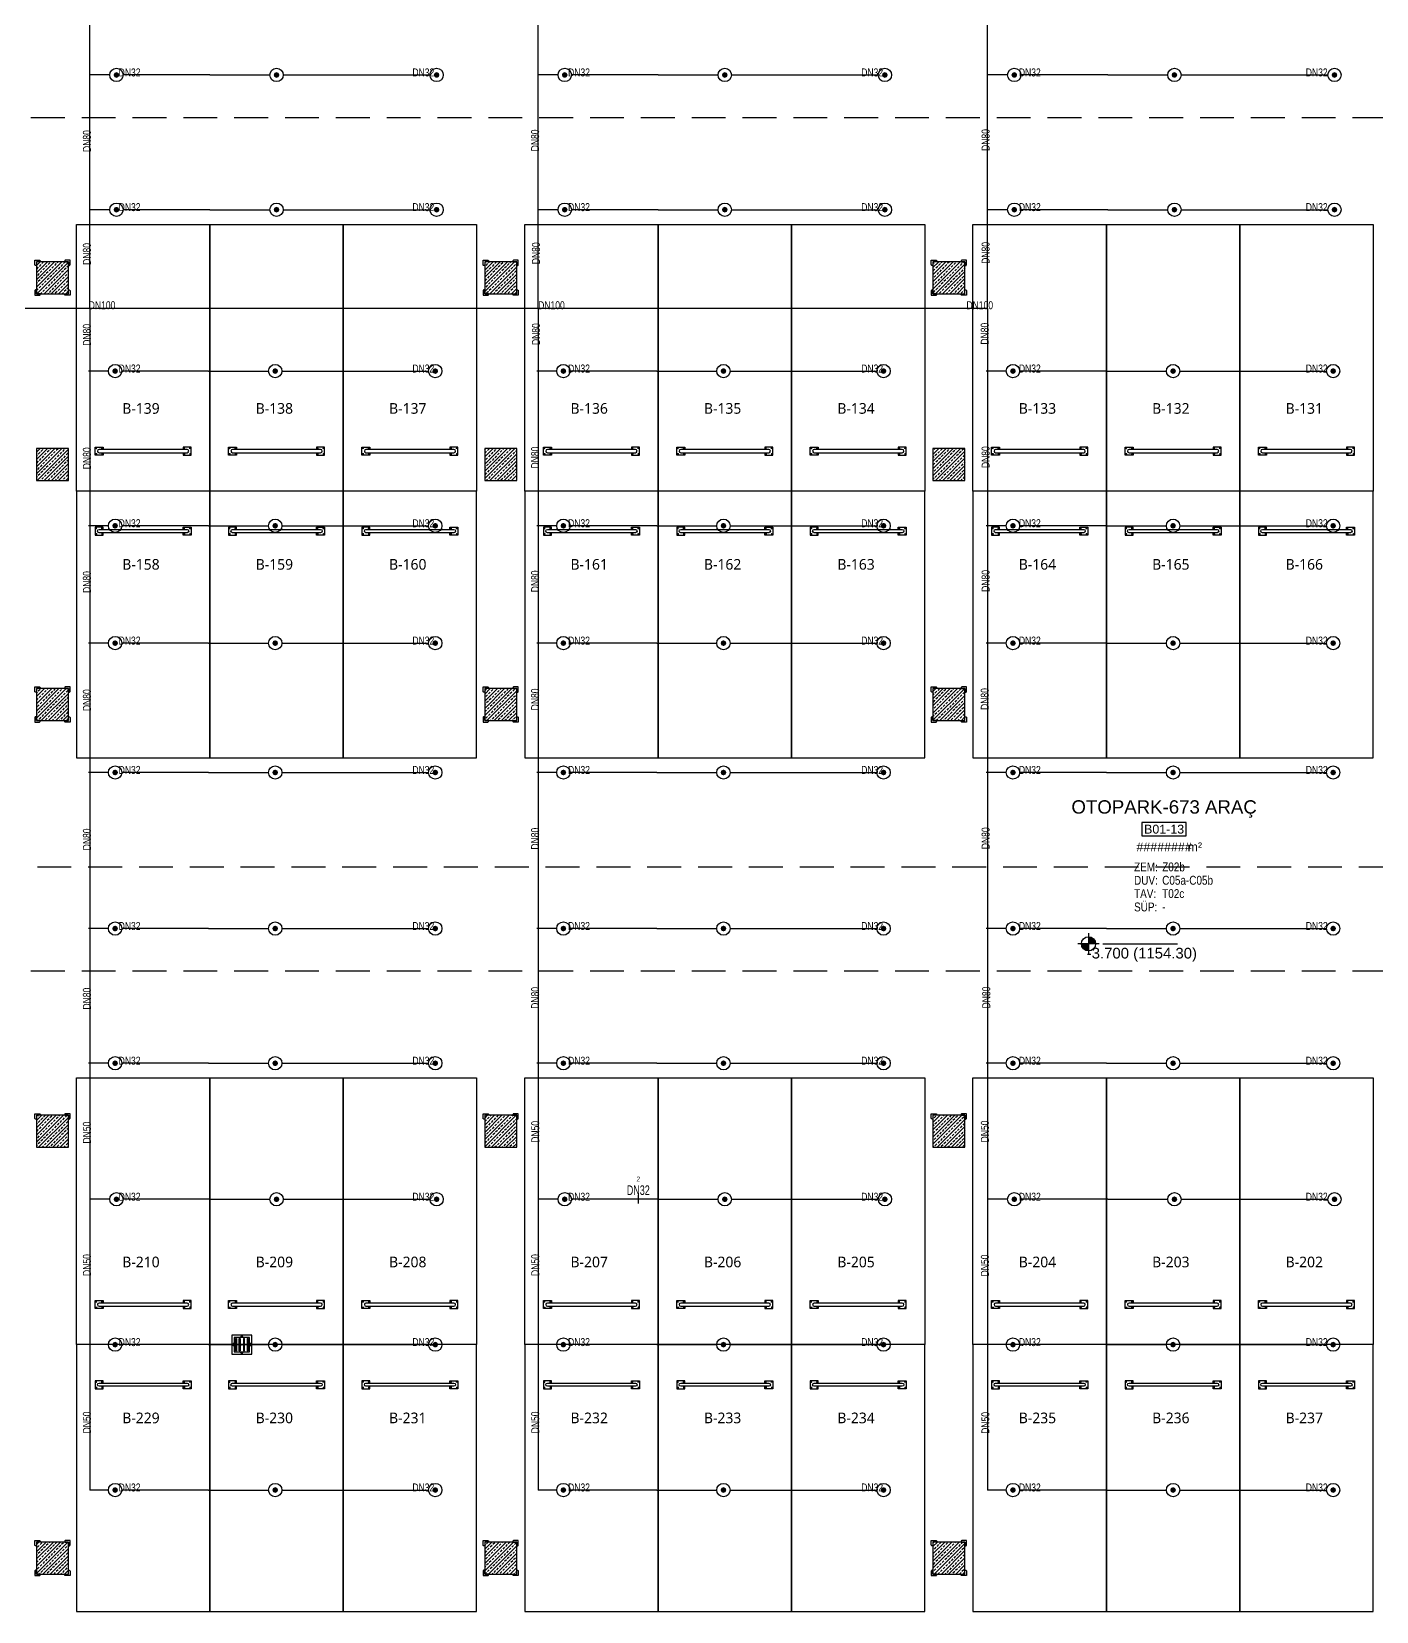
# Model space of a CAD drawing. Header units: millimetres. Extents: x -379292 to 1221486, y 92049 to 447512.
# Drawn here: x 326138 to 351338, y 223619 to 253232 of the extents above; entities that cross this region are included whole.
import ezdxf
from ezdxf.enums import TextEntityAlignment as Align

# ---------------------------------------------------------------- set-up
doc = ezdxf.new("R2010")
doc.units = ezdxf.units.MM
doc.linetypes.add('HIDDEN', pattern=[9.525, 6.35, -3.175])
for name, color, linetype in [('-M-YNGN-BORUID', 7, 'Continuous'), ('-M-YNGN-BORUUZUN', 7, 'Continuous'), ('-M-YNGN-BORUYUK', 7, 'Continuous'), ('-M-YNGN-SPR-YUK', 7, 'Continuous'), ('-M-YNGN-ZON1-CAP-', 7, 'Continuous'), ('-M-YNGN-ZON1-SPR-', 7, 'Continuous'), ('04_RAIN INLET', 51, 'Continuous'), ('05_HATCH CONCRETE', 141, 'Continuous'), ('05_HATCH SOLID-1', 252, 'Continuous'), ('05_MATERIAL TEXT', 112, 'Continuous'), ('05_PLAN LEVEL', 2, 'Continuous'), ('05_ROOM M2', 161, 'Continuous'), ('05_ROOM NAME', 153, 'Continuous'), ('05_ROOM NUMBER', 152, 'Continuous'), ('05_SYMBOL', 2, 'Continuous'), ('202-A-Y-MahalAd', 141, 'Continuous')]:
    doc.layers.add(name, color=color, linetype=linetype)
doc.layers.add('-M-YNGN-SPR-CAPCIZGI', color=188, linetype='Continuous', plot=False)
doc.layers.add('-M-YNGN-ZON1', color=5, linetype='SP', lineweight=30)
doc.styles.add('CIZGI', font='tahoma.ttf', dxfattribs={"width": 0.8, "oblique": 20})
doc.styles.add('DIM', font='arial.ttf')
doc.styles.add('HCAD', font='HCAD.SHX', dxfattribs={"width": 0.8, "height": 0.2})
doc.styles.add('PIPESIZE', font='hcad.shx', dxfattribs={"width": 0.8})
doc.styles.add('SPR-NOT', font='romans.shx')
doc.styles.get("Standard").update_dxf_attribs({"font": 'segoeuil.ttf'})
doc.styles.add('YAZI-2', font='arial.ttf', dxfattribs={"height": 2})
doc.styles.add('YAZI-3', font='arial.ttf', dxfattribs={"height": 3})
doc.linetypes.add('SP', pattern='A,2,-0.1,["SP",CIZGI,S=0.14,R=0.2,X=0,Y=-0.07],-0.255', length=2.355)
pattern_1 = [(225, (905000, -3e-07), (67.351921, -67.351921), []), (225, (904932.65, -3e-07), (67.351921, -67.351921), [47.625, -23.8125])]

# ---------------------------------------------------------------- blocks, each defined once
blk = doc.blocks.new('başlık')
at = {"layer": '05_MATERIAL TEXT', "style": 'DIM', "width": 0.8}
for s, p in [('ZEM:', (0, 50)), ('DUV:', (0, -100)), ('TAV:', (0, -250)), ('SÜP:', (0, -400))]:
    blk.add_text(s, height=100, dxfattribs=at).set_placement(p, align=Align.MIDDLE_LEFT)
blk = doc.blocks.new('MAHAL')
at = {"layer": '05_ROOM NUMBER'}
blk.add_lwpolyline([(-5.46, -10.75), (4.54, -10.75), (4.54, -7.75), (-5.46, -7.75)], close=True, dxfattribs=at)
at = {"layer": '05_HATCH SOLID-1', "xscale": 0.02, "yscale": 0.02, "zscale": 0.02}
blk.add_blockref('başlık', (-7.21, -18.75), dxfattribs=at)
at = {"layer": '05_MATERIAL TEXT', "style": 'DIM', "width": 0.8}
for tag, p in [('ZEMİN', (-0.89, -17.75)), ('DUVAR', (-0.89, -20.75)), ('TAVAN', (-0.89, -23.75)), ('SÜPÜRGELİK', (-0.89, -26.75))]:
    blk.add_attdef(tag, text='', height=2, dxfattribs=at).set_placement(p, align=Align.MIDDLE_LEFT)
at = {"layer": '05_ROOM M2', "insert": (6.45, -13.24), "char_height": 2, "attachment_point": 5, "style": 'YAZI-2'}
blk.add_mtext_dynamic_manual_height_columns('m²', width=6.9387, gutter_width=625, heights=[0], dxfattribs=at)
at = {"layer": '05_ROOM M2', "style": 'YAZI-2'}
blk.add_attdef('MAHALM2', text='', height=2, dxfattribs=at).set_placement((-0.46, -13.25), align=Align.MIDDLE_CENTER)
at = {"layer": '05_ROOM NAME', "style": 'YAZI-3'}
for tag, p in [('INGMAHALADI', (-0.46, 0.75)), ('TURMAHALADI', (-0.46, -4.25))]:
    blk.add_attdef(tag, text='', height=3, dxfattribs=at).set_placement(p, align=Align.MIDDLE_CENTER)
at = {"layer": '05_ROOM NUMBER', "style": 'YAZI-2'}
blk.add_attdef('MAHALNO', text='', height=2, dxfattribs=at).set_placement((-0.46, -9.25), align=Align.MIDDLE_CENTER)
blk = doc.blocks.new('202_Vida')
at = {"color": 0, "linetype": 'ByBlock', "ltscale": 0.2}
for points in [[(1, 0), (-1, 0)], [(0, 1), (0, -1)]]:
    blk.add_lwpolyline(points, dxfattribs=at)
at = {"color": 0, "linetype": 'ByBlock'}
for radius in [0.42, 0.23, 0.155]:
    blk.add_circle((0, 0), radius, dxfattribs=at)
blk = doc.blocks.new('202_Stoper')
at = {"color": 0, "linetype": 'ByBlock'}
for points in [[(-750, -30), (-750, -75), (-900, -75), (-900, 75), (-750, 75), (-750, 30)], [(750, -30), (750, -75), (900, -75), (900, 75), (750, 75), (750, 30)]]:
    blk.add_lwpolyline(points, dxfattribs=at)
blk.add_lwpolyline([(825, -30, 1), (825, 30), (-825, 30, 1), (-825, -30)], format="xyb", close=True, dxfattribs=at)
at = {"color": 0, "linetype": 'ByBlock', "yscale": 10, "zscale": 10, "rotation": 180}
for p, xscale in [((-877, 53), -10), ((-772, 53), 10), ((772, 53), -10), ((877, 53), 10)]:
    blk.add_blockref('202_Vida', p, dxfattribs=dict(at, xscale=xscale))
at = {"color": 0, "linetype": 'ByBlock', "yscale": 10, "zscale": 10}
for p, xscale in [((-877, -52), 10), ((-772, -52), -10), ((772, -52), 10), ((877, -52), -10)]:
    blk.add_blockref('202_Vida', p, dxfattribs=dict(at, xscale=xscale))
blk = doc.blocks.new('202_Mahalblok')
at = {"color": 0, "linetype": 'ByBlock', "flags": 128}
blk.add_lwpolyline([(0, 0), (0, 5000), (2500, 5000), (2500, 0)], close=True, dxfattribs=at)
at = {"color": 252}
blk.add_blockref('202_Stoper', (1250, 750), dxfattribs=at)
at = {"color": 0, "linetype": 'ByBlock', "ltscale": 25}
blk.add_attdef('MAHALNO', text='', height=200, dxfattribs=at).set_placement((1209, 1390), align=Align.BOTTOM_CENTER)
blk = doc.blocks.new('PLAN KOT IKILI')
at = {"layer": '05_PLAN LEVEL'}
h = blk.add_hatch(color=2, dxfattribs=at)
h.paths.add_polyline_path([(0, 2), (0, 0), (2, 0, 0.414214)])
h.paths.add_polyline_path([(0, 0), (-2, 0, 0.414214), (0, -2)])
at = {"layer": '05_PLAN LEVEL', "color": 2}
for p, q in [((3, 0), (-3, 0)), ((0, 3), (0, -3)), ((4, 0), (25, 0))]:
    blk.add_line(p, q, dxfattribs=at)
blk.add_circle((0, 0), 2, dxfattribs=at)
at = {"layer": '05_PLAN LEVEL', "style": 'YAZI-3'}
for tag, p in [('BITMISKOT', (15, 3)), ('KABAKOT', (15, -3))]:
    blk.add_attdef(tag, text='', height=3, dxfattribs=at).set_placement(p, align=Align.MIDDLE)
blk = doc.blocks.new('202_Izgara')
at = {"color": 8, "ltscale": 25}
blk.add_circle((0, 0), 0.1, dxfattribs=at)
at = {"layer": '04_RAIN INLET', "color": 8}
for p, q in [((1.85, 1.75), (-1.85, 1.75)), ((-1.85, 1.75), (-1.85, -1.75)), ((1.45, 1.35), (-1.45, 1.35)), ((-1.45, 1.35), (-1.45, -1.35)), ((-1.2, 1.15), (-1.2, -1.15)), ((-1, 1.15), (-1.2, 1.15)), ((-1, 1.15), (-1, -1.15)), ((-0.5, -1.15), (-0.5, 1.15)), ((-0.5, 1.15), (-0.3, 1.15)), ((-0.3, 1.15), (-0.3, -1.15)), ((0.3, 1.15), (0.3, -1.15)), ((0.5, 1.15), (0.3, 1.15)), ((0.5, -1.15), (0.5, 1.15)), ((1, 1.15), (1, -1.15)), ((1.2, 1.15), (1, 1.15)), ((1.2, 1.15), (1.2, -1.15)), ((1.45, -1.35), (1.45, 1.35)), ((1.85, -1.75), (1.85, 1.75)), ((-1.85, -1.75), (1.85, -1.75)), ((-1.45, -1.35), (1.45, -1.35)), ((-1, -1.15), (-1.2, -1.15)), ((-0.5, -1.15), (-0.3, -1.15)), ((0.5, -1.15), (0.3, -1.15)), ((1.2, -1.15), (1, -1.15))]:
    blk.add_line(p, q, dxfattribs=at)
at = {"layer": '04_RAIN INLET', "color": 8, "ltscale": 50}
for p, q in [((-1.45, 0.2), (-1.65, 0.2)), ((0.2, 1.55), (-0.2, 1.55)), ((-0.2, 1.35), (-0.2, 1.55)), ((0.2, 1.35), (0.2, 1.55)), ((1.65, 0.2), (1.45, 0.2)), ((-1.45, -0.2), (-1.65, -0.2)), ((-0.2, -1.55), (-0.2, -1.35)), ((0.2, -1.55), (0.2, -1.35)), ((1.65, -0.2), (1.45, -0.2))]:
    blk.add_line(p, q, dxfattribs=at)
at = {"layer": '04_RAIN INLET', "color": 8, "ltscale": 50, "extrusion": (-2.89798e-21, 1.6744e-09, 1)}
for points in [[(-1.65, 0.2), (-1.65, -0.2)], [(1.65, -0.2), (1.65, 0.2)]]:
    blk.add_lwpolyline(points, dxfattribs=at)
at = {"layer": '04_RAIN INLET', "color": 8, "ltscale": 50, "extrusion": (-2.89798e-21, 1.6744e-09, 1), "elevation": 0}
blk.add_lwpolyline([(-0.2, -1.55), (0.2, -1.55)], dxfattribs=at)
blk = doc.blocks.new('bariyer')
at = {"color": 8, "ltscale": 25}
blk.add_lwpolyline([(0, -70), (15, -70, 0.414214), (30, -55), (30, 30), (-55, 30, 0.414214), (-70, 15), (-70, 0), (0, 0)], format="xyb", close=True, dxfattribs=at)
blk = doc.blocks.new('OtoParkBodrumKatMimari')
at = {"layer": '05_HATCH CONCRETE'}
h = blk.add_hatch(dxfattribs=at)
h.set_pattern_fill('ANSI33', color=8, scale=15, angle=180, style=0)
h.set_pattern_definition(pattern_1)
h.paths.add_polyline_path([(45700, 148100), (45100, 148100), (45100, 147500), (45700, 147500)])
h = blk.add_hatch(dxfattribs=at)
h.set_pattern_fill('ANSI33', color=8, scale=15, angle=180, style=0)
h.set_pattern_definition(pattern_1)
h.paths.add_polyline_path([(54100, 148100), (53500, 148100), (53500, 147500), (54100, 147500)])
h = blk.add_hatch(dxfattribs=at)
h.set_pattern_fill('ANSI33', color=8, scale=15, angle=180, style=0)
h.set_pattern_definition(pattern_1)
h.paths.add_polyline_path([(62500, 148100), (61900, 148100), (61900, 147500), (62500, 147500)])
h = blk.add_hatch(dxfattribs=at)
h.set_pattern_fill('ANSI33', color=8, scale=15, angle=180, style=0)
h.set_pattern_definition(pattern_1)
h.paths.add_polyline_path([(45700, 144600), (45100, 144600), (45100, 144000), (45700, 144000)])
h = blk.add_hatch(dxfattribs=at)
h.set_pattern_fill('ANSI33', color=8, scale=15, angle=180, style=0)
h.set_pattern_definition(pattern_1)
h.paths.add_polyline_path([(54100, 144600), (53500, 144600), (53500, 144000), (54100, 144000)])
h = blk.add_hatch(dxfattribs=at)
h.set_pattern_fill('ANSI33', color=8, scale=15, angle=180, style=0)
h.set_pattern_definition(pattern_1)
h.paths.add_polyline_path([(62500, 144600), (61900, 144600), (61900, 144000), (62500, 144000)])
h = blk.add_hatch(dxfattribs=at)
h.set_pattern_fill('ANSI33', color=8, scale=15, angle=180, style=0)
h.set_pattern_definition(pattern_1)
h.paths.add_polyline_path([(45700, 140100), (45100, 140100), (45100, 139500), (45700, 139500)])
h = blk.add_hatch(dxfattribs=at)
h.set_pattern_fill('ANSI33', color=8, scale=15, angle=180, style=0)
h.set_pattern_definition(pattern_1)
h.paths.add_polyline_path([(54100, 140100), (53500, 140100), (53500, 139500), (54100, 139500)])
h = blk.add_hatch(dxfattribs=at)
h.set_pattern_fill('ANSI33', color=8, scale=15, angle=180, style=0)
h.set_pattern_definition(pattern_1)
h.paths.add_polyline_path([(62500, 140100), (61900, 140100), (61900, 139500), (62500, 139500)])
h = blk.add_hatch(dxfattribs=at)
h.set_pattern_fill('ANSI33', color=8, scale=15, angle=180, style=0)
h.set_pattern_definition(pattern_1)
h.paths.add_polyline_path([(45700, 132100), (45100, 132100), (45100, 131500), (45700, 131500)])
h = blk.add_hatch(dxfattribs=at)
h.set_pattern_fill('ANSI33', color=8, scale=15, angle=180, style=0)
h.set_pattern_definition(pattern_1)
h.paths.add_polyline_path([(54100, 132100), (53500, 132100), (53500, 131500), (54100, 131500)])
h = blk.add_hatch(dxfattribs=at)
h.set_pattern_fill('ANSI33', color=8, scale=15, angle=180, style=0)
h.set_pattern_definition(pattern_1)
h.paths.add_polyline_path([(62500, 132100), (61900, 132100), (61900, 131500), (62500, 131500)])
h = blk.add_hatch(dxfattribs=at)
h.set_pattern_fill('ANSI33', color=8, scale=15, angle=180, style=0)
h.set_pattern_definition(pattern_1)
h.paths.add_polyline_path([(45700, 124100), (45100, 124100), (45100, 123500), (45700, 123500)])
h = blk.add_hatch(dxfattribs=at)
h.set_pattern_fill('ANSI33', color=8, scale=15, angle=180, style=0)
h.set_pattern_definition(pattern_1)
h.paths.add_polyline_path([(53500, 124100), (53500, 123500), (54100, 123500), (54100, 124100)])
h = blk.add_hatch(dxfattribs=at)
h.set_pattern_fill('ANSI33', color=8, scale=15, angle=180, style=0)
h.set_pattern_definition(pattern_1)
h.paths.add_polyline_path([(62500, 123500), (62500, 124100), (61900, 124100), (61900, 123500)])
at = {"color": 5}
for points in [[(45700, 148100), (45100, 148100), (45100, 147500), (45700, 147500)], [(54100, 148100), (53500, 148100), (53500, 147500), (54100, 147500)], [(62500, 148100), (61900, 148100), (61900, 147500), (62500, 147500)], [(45700, 144600), (45100, 144600), (45100, 144000), (45700, 144000)], [(54100, 144600), (53500, 144600), (53500, 144000), (54100, 144000)], [(62500, 144600), (61900, 144600), (61900, 144000), (62500, 144000)], [(45700, 140100), (45100, 140100), (45100, 139500), (45700, 139500)], [(54100, 140100), (53500, 140100), (53500, 139500), (54100, 139500)], [(62500, 140100), (61900, 140100), (61900, 139500), (62500, 139500)], [(45700, 132100), (45100, 132100), (45100, 131500), (45700, 131500)], [(54100, 132100), (53500, 132100), (53500, 131500), (54100, 131500)], [(62500, 132100), (61900, 132100), (61900, 131500), (62500, 131500)], [(45700, 124100), (45100, 124100), (45100, 123500), (45700, 123500)], [(53500, 124100), (53500, 123500), (54100, 123500), (54100, 124100)], [(62500, 123500), (62500, 124100), (61900, 124100), (61900, 123500)]]:
    blk.add_lwpolyline(points, close=True, dxfattribs=at)
at = {"layer": '05_SYMBOL', "color": 252, "linetype": 'HIDDEN', "ltscale": 100}
blk.add_lwpolyline([(17400, 138759, 0.414214), (19400, 136759), (128500, 136759, 0.414214), (130500, 138759), (130500, 148800, 0.414214), (128500, 150800), (19400, 150800, 0.414214), (17400, 148800), (17400, 138759)], format="xyb", dxfattribs=at)
blk.add_lwpolyline([(128500, 134800), (19400, 134800)], dxfattribs=at)
at = {"layer": '04_RAIN INLET', "xscale": 100, "yscale": 100, "zscale": 100, "rotation": 359.9999999845318}
blk.add_blockref('202_Izgara', (48950, 127800), dxfattribs=at)
at = {"layer": '05_PLAN LEVEL'}
ref = blk.add_blockref('PLAN KOT IKILI', (64815, 135314), dxfattribs=dict(at, xscale=66.66666666666666, yscale=66.66666666666666, zscale=66.66666666666666))
ref.add_attrib('KABAKOT', '-3.700 (1154.30)', dxfattribs={"height": 200, "style": 'YAZI-3'}).set_placement((65815, 135114), align=Align.MIDDLE)
at = {"layer": '05_ROOM NUMBER'}
ref = blk.add_blockref('MAHAL', (66270, 138234), dxfattribs=dict(at, xscale=83.33333333333333, yscale=83.33333333333333, zscale=83.33333333333333))
ref.add_attrib('TURMAHALADI', 'OTOPARK-673 ARAÇ', dxfattribs={"layer": '05_ROOM NAME', "height": 250, "style": 'YAZI-3'}).set_placement((66232, 137880), align=Align.MIDDLE_CENTER)
ref.add_attrib('MAHALNO', 'B01-13', dxfattribs={"height": 166.7, "style": 'YAZI-2'}).set_placement((66232, 137463), align=Align.MIDDLE_CENTER)
ref.add_attrib('MAHALM2', '########', dxfattribs={"layer": '05_ROOM M2', "height": 166.7, "style": 'YAZI-2'}).set_placement((66232, 137130), align=Align.MIDDLE_CENTER)
ref.add_attrib('ZEMİN', 'Z02b', dxfattribs={"layer": '05_MATERIAL TEXT', "height": 166.7, "style": 'DIM', "width": 0.8}).set_placement((66196, 136755), align=Align.MIDDLE_LEFT)
ref.add_attrib('DUVAR', 'C05a-C05b', dxfattribs={"layer": '05_MATERIAL TEXT', "height": 166.7, "style": 'DIM', "width": 0.8}).set_placement((66196, 136505), align=Align.MIDDLE_LEFT)
ref.add_attrib('TAVAN', 'T02c', dxfattribs={"layer": '05_MATERIAL TEXT', "height": 166.7, "style": 'DIM', "width": 0.8}).set_placement((66196, 136255), align=Align.MIDDLE_LEFT)
ref.add_attrib('SÜPÜRGELİK', '-', dxfattribs={"layer": '05_MATERIAL TEXT', "height": 167, "style": 'DIM', "width": 0.8}).set_placement((66196, 136005), align=Align.MIDDLE_LEFT)
at = {"layer": '05_SYMBOL', "color": 8, "xscale": -1}
for p in [(45100, 148100), (53500, 148100), (61900, 148100), (45100, 140100), (53500, 140100), (61900, 140100), (45100, 132100), (53500, 132100), (61900, 132100), (45100, 124100), (53500, 124100), (61900, 124100)]:
    blk.add_blockref('bariyer', p, dxfattribs=at)
at = {"layer": '05_SYMBOL', "color": 8}
for p in [(45700, 148100), (54100, 148100), (62500, 148100), (45700, 140100), (54100, 140100), (62500, 140100), (45700, 132100), (54100, 132100), (62500, 132100), (45700, 124100), (54100, 124100), (62500, 124100)]:
    blk.add_blockref('bariyer', p, dxfattribs=at)
at = {"layer": '05_SYMBOL', "color": 8, "rotation": 180}
for p in [(45100, 147500), (53500, 147500), (61900, 147500), (45100, 139500), (53500, 139500), (61900, 139500), (45100, 123500), (53500, 123500), (61900, 123500)]:
    blk.add_blockref('bariyer', p, dxfattribs=at)
at = {"layer": '05_SYMBOL', "color": 8, "xscale": -1, "rotation": 180}
for p in [(45700, 147500), (54100, 147500), (62500, 147500), (45700, 139500), (54100, 139500), (62500, 139500), (45700, 123500), (54100, 123500), (62500, 123500)]:
    blk.add_blockref('bariyer', p, dxfattribs=at)
at = {"layer": '202-A-Y-MahalAd', "color": 8, "ltscale": 25}
for p, values in [((45850, 143800), {'MAHALNO': 'B-139'}), ((48350, 143800), {'MAHALNO': 'B-138'}), ((50850, 143800), {'MAHALNO': 'B-137'}), ((54250, 143800), {'MAHALNO': 'B-136'}), ((56750, 143800), {'MAHALNO': 'B-135'}), ((59250, 143800), {'MAHALNO': 'B-134'}), ((62650, 143800), {'MAHALNO': 'B-133'}), ((65150, 143800), {'MAHALNO': 'B-132'}), ((67650, 143800), {'MAHALNO': 'B-131'}), ((45850, 127800), {'MAHALNO': 'B-210'}), ((48350, 127800), {'MAHALNO': 'B-209'}), ((50850, 127800), {'MAHALNO': 'B-208'}), ((54250, 127800), {'MAHALNO': 'B-207'}), ((56750, 127800), {'MAHALNO': 'B-206'}), ((59250, 127800), {'MAHALNO': 'B-205'}), ((62650, 127800), {'MAHALNO': 'B-204'}), ((65150, 127800), {'MAHALNO': 'B-203'}), ((67650, 127800), {'MAHALNO': 'B-202'})]:
    blk.add_blockref('202_Mahalblok', p, dxfattribs=at).add_auto_attribs(values)
ref = blk.add_blockref('202_Mahalblok', (45850, 143800), dxfattribs=dict(at, xscale=-1, rotation=180))
ref.add_attrib('MAHALNO', 'B-158', dxfattribs={"layer": '0', "color": 0, "linetype": 'ByBlock', "ltscale": 25, "height": 200}).set_placement((47059, 142267), align=Align.BOTTOM_CENTER)
ref = blk.add_blockref('202_Mahalblok', (48350, 143800), dxfattribs=dict(at, xscale=-1, rotation=180))
ref.add_attrib('MAHALNO', 'B-159', dxfattribs={"layer": '0', "color": 0, "linetype": 'ByBlock', "ltscale": 25, "height": 200}).set_placement((49559, 142267), align=Align.BOTTOM_CENTER)
ref = blk.add_blockref('202_Mahalblok', (50850, 143800), dxfattribs=dict(at, xscale=-1, rotation=180))
ref.add_attrib('MAHALNO', 'B-160', dxfattribs={"layer": '0', "color": 0, "linetype": 'ByBlock', "ltscale": 25, "height": 200}).set_placement((52059, 142267), align=Align.BOTTOM_CENTER)
ref = blk.add_blockref('202_Mahalblok', (54250, 143800), dxfattribs=dict(at, xscale=-1, rotation=180))
ref.add_attrib('MAHALNO', 'B-161', dxfattribs={"layer": '0', "color": 0, "linetype": 'ByBlock', "ltscale": 25, "height": 200}).set_placement((55459, 142267), align=Align.BOTTOM_CENTER)
ref = blk.add_blockref('202_Mahalblok', (56750, 143800), dxfattribs=dict(at, xscale=-1, rotation=180))
ref.add_attrib('MAHALNO', 'B-162', dxfattribs={"layer": '0', "color": 0, "linetype": 'ByBlock', "ltscale": 25, "height": 200}).set_placement((57959, 142267), align=Align.BOTTOM_CENTER)
ref = blk.add_blockref('202_Mahalblok', (59250, 143800), dxfattribs=dict(at, xscale=-1, rotation=180))
ref.add_attrib('MAHALNO', 'B-163', dxfattribs={"layer": '0', "color": 0, "linetype": 'ByBlock', "ltscale": 25, "height": 200}).set_placement((60459, 142267), align=Align.BOTTOM_CENTER)
ref = blk.add_blockref('202_Mahalblok', (62650, 143800), dxfattribs=dict(at, xscale=-1, rotation=180))
ref.add_attrib('MAHALNO', 'B-164', dxfattribs={"layer": '0', "color": 0, "linetype": 'ByBlock', "ltscale": 25, "height": 200}).set_placement((63859, 142267), align=Align.BOTTOM_CENTER)
ref = blk.add_blockref('202_Mahalblok', (65150, 143800), dxfattribs=dict(at, xscale=-1, rotation=180))
ref.add_attrib('MAHALNO', 'B-165', dxfattribs={"layer": '0', "color": 0, "linetype": 'ByBlock', "ltscale": 25, "height": 200}).set_placement((66359, 142267), align=Align.BOTTOM_CENTER)
ref = blk.add_blockref('202_Mahalblok', (67650, 143800), dxfattribs=dict(at, xscale=-1, rotation=180))
ref.add_attrib('MAHALNO', 'B-166', dxfattribs={"layer": '0', "color": 0, "linetype": 'ByBlock', "ltscale": 25, "height": 200}).set_placement((68859, 142267), align=Align.BOTTOM_CENTER)
ref = blk.add_blockref('202_Mahalblok', (45850, 127800), dxfattribs=dict(at, xscale=-1, rotation=180))
ref.add_attrib('MAHALNO', 'B-229', dxfattribs={"layer": '0', "color": 0, "linetype": 'ByBlock', "ltscale": 25, "height": 200}).set_placement((47059, 126267), align=Align.BOTTOM_CENTER)
ref = blk.add_blockref('202_Mahalblok', (48350, 127800), dxfattribs=dict(at, xscale=-1, rotation=180))
ref.add_attrib('MAHALNO', 'B-230', dxfattribs={"layer": '0', "color": 0, "linetype": 'ByBlock', "ltscale": 25, "height": 200}).set_placement((49559, 126267), align=Align.BOTTOM_CENTER)
ref = blk.add_blockref('202_Mahalblok', (50850, 127800), dxfattribs=dict(at, xscale=-1, rotation=180))
ref.add_attrib('MAHALNO', 'B-231', dxfattribs={"layer": '0', "color": 0, "linetype": 'ByBlock', "ltscale": 25, "height": 200}).set_placement((52059, 126267), align=Align.BOTTOM_CENTER)
ref = blk.add_blockref('202_Mahalblok', (54250, 127800), dxfattribs=dict(at, xscale=-1, rotation=180))
ref.add_attrib('MAHALNO', 'B-232', dxfattribs={"layer": '0', "color": 0, "linetype": 'ByBlock', "ltscale": 25, "height": 200}).set_placement((55459, 126267), align=Align.BOTTOM_CENTER)
ref = blk.add_blockref('202_Mahalblok', (56750, 127800), dxfattribs=dict(at, xscale=-1, rotation=180))
ref.add_attrib('MAHALNO', 'B-233', dxfattribs={"layer": '0', "color": 0, "linetype": 'ByBlock', "ltscale": 25, "height": 200}).set_placement((57959, 126267), align=Align.BOTTOM_CENTER)
ref = blk.add_blockref('202_Mahalblok', (59250, 127800), dxfattribs=dict(at, xscale=-1, rotation=180))
ref.add_attrib('MAHALNO', 'B-234', dxfattribs={"layer": '0', "color": 0, "linetype": 'ByBlock', "ltscale": 25, "height": 200}).set_placement((60459, 126267), align=Align.BOTTOM_CENTER)
ref = blk.add_blockref('202_Mahalblok', (62650, 127800), dxfattribs=dict(at, xscale=-1, rotation=180))
ref.add_attrib('MAHALNO', 'B-235', dxfattribs={"layer": '0', "color": 0, "linetype": 'ByBlock', "ltscale": 25, "height": 200}).set_placement((63859, 126267), align=Align.BOTTOM_CENTER)
ref = blk.add_blockref('202_Mahalblok', (65150, 127800), dxfattribs=dict(at, xscale=-1, rotation=180))
ref.add_attrib('MAHALNO', 'B-236', dxfattribs={"layer": '0', "color": 0, "linetype": 'ByBlock', "ltscale": 25, "height": 200}).set_placement((66359, 126267), align=Align.BOTTOM_CENTER)
ref = blk.add_blockref('202_Mahalblok', (67650, 127800), dxfattribs=dict(at, xscale=-1, rotation=180))
ref.add_attrib('MAHALNO', 'B-237', dxfattribs={"layer": '0', "color": 0, "linetype": 'ByBlock', "ltscale": 25, "height": 200}).set_placement((68859, 126267), align=Align.BOTTOM_CENTER)
blk = doc.blocks.new('SP-C-UP-12')
at = {"ltscale": 10}
blk.add_line((0, 0), (0, 0), dxfattribs=at)
at = {"color": 1, "linetype": 'Continuous'}
blk.add_circle((0, 0), 12.5, dxfattribs=at)
at = {"ltscale": 10}
for points in [[(-5.4, 0), (-3.8, 3.8), (-3.8, -3.8), (0, 5.4)], [(-3.8, -3.8), (0, 5.4), (0, -5.4), (3.8, 3.8)], [(0, -5.4), (3.8, 3.8), (3.8, -3.8), (5.4, 0)]]:
    blk.add_solid(points, dxfattribs=at)
at = {"layer": '-M-YNGN-SPR-YUK', "style": 'SPR-NOT', "width": 0.5, "flags": 9}
for tag, p in [('YUK', (0, 17.8)), ('CAP', (0, 14.4)), ('TIP', (0.2, 10.8))]:
    blk.add_attdef(tag, text='', height=2.5, dxfattribs=at).set_placement(p, align=Align.MIDDLE_CENTER)
blk = doc.blocks.new('SPRKL100')
at = {"layer": '-M-YNGN-SPR-CAPCIZGI'}
blk.add_line((0, 0.43), (0, -0.43), dxfattribs=at)
at = {"layer": '-M-YNGN-BORUID', "color": 0, "style": 'HCAD', "width": 0.8, "flags": 1}
blk.add_attdef('DIC', text='', height=0.4, dxfattribs=at).set_placement((0, -1.69), align=Align.CENTER)
at = {"layer": '-M-YNGN-BORUUZUN', "color": 0, "style": 'HCAD', "width": 0.7}
blk.add_attdef('BOY', text='', height=0.8, dxfattribs=at).set_placement((0, -1.08), align=Align.CENTER)
at = {"layer": '-M-YNGN-BORUYUK', "color": 6, "style": 'PIPESIZE', "width": 0.8}
blk.add_attdef('YUK', text='', height=0.5, dxfattribs=at).set_placement((0, 1.87), align=Align.CENTER)
at = {"color": 0, "style": 'PIPESIZE', "width": 0.7}
blk.add_attdef('CAP', text='', height=1, dxfattribs=at).set_placement((0, 0.45), align=Align.CENTER)
blk = doc.blocks.new('A$C69E769C9')
at = {"layer": '-M-YNGN-ZON1', "linetype": 'SP', "ltscale": 500}
for p, q in [((3647.3, 0), (3647.3, 2880.3)), ((4487.3, 0), (4487.3, 2880.3)), ((5329.8, 0), (5329.8, 2880.3)), ((3684.8, 437.8), (3647.3, 437.8)), ((3872.3, 437.8), (3709.8, 437.8)), ((3872.3, 437.8), (3984.8, 437.8)), ((4009.8, 437.8), (4284.8, 437.8)), ((4524.8, 437.8), (4487.3, 437.8)), ((4712.3, 437.8), (4549.8, 437.8)), ((4712.3, 437.8), (4824.8, 437.8)), ((4849.8, 437.8), (5124.8, 437.8)), ((5367.3, 437.8), (5329.8, 437.8)), ((5554.8, 437.8), (5392.3, 437.8)), ((5554.8, 437.8), (5667.3, 437.8)), ((5692.3, 437.8), (5967.3, 437.8)), ((3684.8, 185.3), (3647.3, 185.3)), ((3872.3, 185.3), (3709.8, 185.3)), ((3872.3, 185.3), (3984.8, 185.3)), ((4009.8, 185.3), (4284.8, 185.3)), ((4524.8, 185.3), (4487.3, 185.3)), ((4712.3, 185.3), (4549.8, 185.3)), ((4712.3, 185.3), (4824.8, 185.3)), ((4849.8, 185.3), (5124.8, 185.3)), ((5367.3, 185.3), (5329.8, 185.3)), ((5554.8, 185.3), (5392.3, 185.3)), ((5554.8, 185.3), (5667.3, 185.3)), ((5692.3, 185.3), (5967.3, 185.3)), ((5329.8, 0), (0.1, 0)), ((3647.3, 0), (3647.3, -2214.7)), ((4487.3, 0), (4487.3, -2214.7)), ((5329.8, 0), (5329.8, -2214.7)), ((3682.3, -117.2), (3644.8, -117.2)), ((3869.8, -117.2), (3707.3, -117.2)), ((3869.8, -117.2), (3982.3, -117.2)), ((4007.3, -117.2), (4282.3, -117.2)), ((4522.3, -117.2), (4484.8, -117.2)), ((4709.8, -117.2), (4547.3, -117.2)), ((4709.8, -117.2), (4822.3, -117.2)), ((4847.3, -117.2), (5122.3, -117.2)), ((5364.8, -117.2), (5327.3, -117.2)), ((5552.3, -117.2), (5389.8, -117.2)), ((5552.3, -117.2), (5664.8, -117.2)), ((5689.8, -117.2), (5964.8, -117.2)), ((3682.3, -407.2), (3644.8, -407.2)), ((3869.8, -407.2), (3707.3, -407.2)), ((3869.8, -407.2), (3982.3, -407.2)), ((4007.3, -407.2), (4282.3, -407.2)), ((4522.3, -407.2), (4484.8, -407.2)), ((4709.8, -407.2), (4547.3, -407.2)), ((4709.8, -407.2), (4822.3, -407.2)), ((4847.3, -407.2), (5122.3, -407.2)), ((5364.8, -407.2), (5327.3, -407.2)), ((5552.3, -407.2), (5389.8, -407.2)), ((5552.3, -407.2), (5664.8, -407.2)), ((5689.8, -407.2), (5964.8, -407.2)), ((3682.3, -627.2), (3644.8, -627.2)), ((3869.8, -627.2), (3707.3, -627.2)), ((3869.8, -627.2), (3982.3, -627.2)), ((4007.3, -627.2), (4282.3, -627.2)), ((4522.3, -627.2), (4484.8, -627.2)), ((4709.8, -627.2), (4547.3, -627.2)), ((4709.8, -627.2), (4822.3, -627.2)), ((4847.3, -627.2), (5122.3, -627.2)), ((5364.8, -627.2), (5327.3, -627.2)), ((5552.3, -627.2), (5389.8, -627.2)), ((5552.3, -627.2), (5664.8, -627.2)), ((5689.8, -627.2), (5964.8, -627.2)), ((3682.3, -869.7), (3644.8, -869.7)), ((3869.8, -869.7), (3707.3, -869.7)), ((3869.8, -869.7), (3982.3, -869.7)), ((4007.3, -869.7), (4282.3, -869.7)), ((4522.3, -869.7), (4484.8, -869.7)), ((4709.8, -869.7), (4547.3, -869.7)), ((4709.8, -869.7), (4822.3, -869.7)), ((4847.3, -869.7), (5122.3, -869.7)), ((5364.8, -869.7), (5327.3, -869.7)), ((5552.3, -869.7), (5389.8, -869.7)), ((5552.3, -869.7), (5664.8, -869.7)), ((5689.8, -869.7), (5964.8, -869.7)), ((3682.3, -1162.2), (3644.8, -1162.2)), ((3869.8, -1162.2), (3707.3, -1162.2)), ((3869.8, -1162.2), (3982.3, -1162.2)), ((4007.3, -1162.2), (4282.3, -1162.2)), ((4522.3, -1162.2), (4484.8, -1162.2)), ((4709.8, -1162.2), (4547.3, -1162.2)), ((4709.8, -1162.2), (4822.3, -1162.2)), ((4847.3, -1162.2), (5122.3, -1162.2)), ((5364.8, -1162.2), (5327.3, -1162.2)), ((5552.3, -1162.2), (5389.8, -1162.2)), ((5552.3, -1162.2), (5664.8, -1162.2)), ((5689.8, -1162.2), (5964.8, -1162.2)), ((3682.3, -1414.7), (3644.8, -1414.7)), ((3869.8, -1414.7), (3707.3, -1414.7)), ((3869.8, -1414.7), (3982.3, -1414.7)), ((4007.3, -1414.7), (4282.3, -1414.7)), ((4522.3, -1414.7), (4484.8, -1414.7)), ((4709.8, -1414.7), (4547.3, -1414.7)), ((4709.8, -1414.7), (4822.3, -1414.7)), ((4847.3, -1414.7), (5122.3, -1414.7)), ((5364.8, -1414.7), (5327.3, -1414.7)), ((5552.3, -1414.7), (5389.8, -1414.7)), ((5552.3, -1414.7), (5664.8, -1414.7)), ((5689.8, -1414.7), (5964.8, -1414.7)), ((3684.8, -1669.7), (3647.3, -1669.7)), ((3872.3, -1669.7), (3709.8, -1669.7)), ((3872.3, -1669.7), (3984.8, -1669.7)), ((4009.8, -1669.7), (4284.8, -1669.7)), ((4524.8, -1669.7), (4487.3, -1669.7)), ((4712.3, -1669.7), (4549.8, -1669.7)), ((4712.3, -1669.7), (4824.8, -1669.7)), ((4849.8, -1669.7), (5124.8, -1669.7)), ((5367.3, -1669.7), (5329.8, -1669.7)), ((5554.8, -1669.7), (5392.3, -1669.7)), ((5554.8, -1669.7), (5667.3, -1669.7)), ((5692.3, -1669.7), (5967.3, -1669.7)), ((3682.3, -1942.2), (3644.8, -1942.2)), ((3869.8, -1942.2), (3707.3, -1942.2)), ((3869.8, -1942.2), (3982.3, -1942.2)), ((4007.3, -1942.2), (4282.3, -1942.2)), ((4522.3, -1942.2), (4484.8, -1942.2)), ((4709.8, -1942.2), (4547.3, -1942.2)), ((4709.8, -1942.2), (4822.3, -1942.2)), ((4847.3, -1942.2), (5122.3, -1942.2)), ((5364.8, -1942.2), (5327.3, -1942.2)), ((5552.3, -1942.2), (5389.8, -1942.2)), ((5552.3, -1942.2), (5664.8, -1942.2)), ((5689.8, -1942.2), (5964.8, -1942.2)), ((3682.3, -2214.7), (3647.3, -2214.7)), ((3869.8, -2214.7), (3707.3, -2214.7)), ((3869.8, -2214.7), (3982.3, -2214.7)), ((4007.3, -2214.7), (4282.3, -2214.7)), ((4522.3, -2214.7), (4487.3, -2214.7)), ((4709.8, -2214.7), (4547.3, -2214.7)), ((4709.8, -2214.7), (4822.3, -2214.7)), ((4847.3, -2214.7), (5122.3, -2214.7)), ((5364.8, -2214.7), (5329.8, -2214.7)), ((5552.3, -2214.7), (5389.8, -2214.7)), ((5552.3, -2214.7), (5664.8, -2214.7)), ((5689.8, -2214.7), (5964.8, -2214.7))]:
    blk.add_line(p, q, dxfattribs=at)
at = {"layer": '-M-YNGN-ZON1-CAP-'}
ref = blk.add_blockref('SPRKL100', (4675.2, -1669.7), dxfattribs=dict(at, xscale=18, yscale=18, zscale=18))
ref.add_attrib('YUK', '2', dxfattribs={"layer": '-M-YNGN-BORUYUK', "color": 6, "height": 9, "style": 'PIPESIZE', "width": 0.8}).set_placement((4675.2, -1636.1), align=Align.CENTER)
ref.add_attrib('CAP', 'DN32', dxfattribs={"layer": '0', "color": 0, "height": 18, "style": 'PIPESIZE', "width": 0.7}).set_placement((4675.2, -1661.6), align=Align.CENTER)
at = {"layer": '-M-YNGN-ZON1-SPR-', "linetype": 'Continuous'}
for p in [(3697.3, 437.8), (3997.3, 437.8), (4297.3, 437.8), (4537.3, 437.8), (4837.3, 437.8), (5137.3, 437.8), (5379.8, 437.8), (5679.8, 437.8), (5979.8, 437.8), (3697.3, 185.3), (3997.3, 185.3), (4297.3, 185.3), (4537.3, 185.3), (4837.3, 185.3), (5137.3, 185.3), (5379.8, 185.3), (5679.8, 185.3), (5979.8, 185.3), (3694.8, -117.2), (3994.8, -117.2), (4294.8, -117.2), (4534.8, -117.2), (4834.8, -117.2), (5134.8, -117.2), (5377.3, -117.2), (5677.3, -117.2), (5977.3, -117.2), (3694.8, -407.2), (3994.8, -407.2), (4294.8, -407.2), (4534.8, -407.2), (4834.8, -407.2), (5134.8, -407.2), (5377.3, -407.2), (5677.3, -407.2), (5977.3, -407.2), (3694.8, -627.2), (3994.8, -627.2), (4294.8, -627.2), (4534.8, -627.2), (4834.8, -627.2), (5134.8, -627.2), (5377.3, -627.2), (5677.3, -627.2), (5977.3, -627.2), (3694.8, -869.7), (3994.8, -869.7), (4294.8, -869.7), (4534.8, -869.7), (4834.8, -869.7), (5134.8, -869.7), (5377.3, -869.7), (5677.3, -869.7), (5977.3, -869.7), (3694.8, -1162.2), (3994.8, -1162.2), (4294.8, -1162.2), (4534.8, -1162.2), (4834.8, -1162.2), (5134.8, -1162.2), (5377.3, -1162.2), (5677.3, -1162.2), (5977.3, -1162.2), (3694.8, -1414.7), (3994.8, -1414.7), (4294.8, -1414.7), (4534.8, -1414.7), (4834.8, -1414.7), (5134.8, -1414.7), (5377.3, -1414.7), (5677.3, -1414.7), (5977.3, -1414.7), (3697.3, -1669.7), (3997.3, -1669.7), (4297.3, -1669.7), (4537.3, -1669.7), (4837.3, -1669.7), (5137.3, -1669.7), (5379.8, -1669.7), (5679.8, -1669.7), (5979.8, -1669.7), (3694.8, -1942.2), (3994.8, -1942.2), (4294.8, -1942.2), (4534.8, -1942.2), (4834.8, -1942.2), (5134.8, -1942.2), (5377.3, -1942.2), (5677.3, -1942.2), (5977.3, -1942.2), (3694.8, -2214.7), (3994.8, -2214.7), (4294.8, -2214.7), (4534.8, -2214.7), (4834.8, -2214.7), (5134.8, -2214.7), (5377.3, -2214.7), (5677.3, -2214.7), (5977.3, -2214.7)]:
    blk.add_blockref('SP-C-UP-12', p, dxfattribs=at)
at = {"layer": '-M-YNGN-ZON1-CAP-', "ltscale": 20, "style": 'PIPESIZE', "width": 0.8}
for s, p in [('DN32', (3721.9, 442.6)), ('DN32', (4272.3, 442.6)), ('DN32', (4564.1, 442.6)), ('DN32', (5113.4, 442.6)), ('DN32', (5408.9, 442.6)), ('DN32', (5946.5, 442.6)), ('DN32', (3721.9, 190.1)), ('DN32', (4272.3, 190.1)), ('DN32', (4564.1, 190.1)), ('DN32', (5113.4, 190.1)), ('DN32', (5408.9, 190.1)), ('DN32', (5946.5, 190.1)), ('DN100', (3670.3, 6.2)), ('DN100', (4512.5, 6.2)), ('DN100', (5315.1, 6.2)), ('DN32', (3721.9, -112.4)), ('DN32', (4272.3, -112.4)), ('DN32', (4564.1, -112.4)), ('DN32', (5113.4, -112.4)), ('DN32', (5408.9, -112.4)), ('DN32', (5946.5, -112.4)), ('DN32', (3721.9, -402.4)), ('DN32', (4272.3, -402.4)), ('DN32', (4564.1, -402.4)), ('DN32', (5113.4, -402.4)), ('DN32', (5408.9, -402.4)), ('DN32', (5946.5, -402.4)), ('DN32', (3721.9, -622.4)), ('DN32', (4272.3, -622.4)), ('DN32', (4564.1, -622.4)), ('DN32', (5113.4, -622.4)), ('DN32', (5408.9, -622.4)), ('DN32', (5946.5, -622.4)), ('DN32', (3721.9, -864.9)), ('DN32', (4272.3, -864.9)), ('DN32', (4564.1, -864.9)), ('DN32', (5113.4, -864.9)), ('DN32', (5408.9, -864.9)), ('DN32', (5946.5, -864.9)), ('DN32', (3721.9, -1157.4)), ('DN32', (4272.3, -1157.4)), ('DN32', (4564.1, -1157.4)), ('DN32', (5113.4, -1157.4)), ('DN32', (5408.9, -1157.4)), ('DN32', (5946.5, -1157.4)), ('DN32', (3721.9, -1409.9)), ('DN32', (4272.3, -1409.9)), ('DN32', (4564.1, -1409.9)), ('DN32', (5113.4, -1409.9)), ('DN32', (5408.9, -1409.9)), ('DN32', (5946.5, -1409.9)), ('DN32', (3721.9, -1664.9)), ('DN32', (4272.3, -1664.9)), ('DN32', (4564.1, -1664.9)), ('DN32', (5113.4, -1664.9)), ('DN32', (5408.9, -1664.9)), ('DN32', (5946.5, -1664.9)), ('DN32', (3721.9, -1937.4)), ('DN32', (4272.3, -1937.4)), ('DN32', (4564.1, -1937.4)), ('DN32', (5113.4, -1937.4)), ('DN32', (5408.9, -1937.4)), ('DN32', (5946.5, -1937.4)), ('DN32', (4272.3, -2209.9)), ('DN32', (4564.1, -2209.9)), ('DN32', (5113.4, -2209.9)), ('DN32', (5408.9, -2209.9)), ('DN32', (5946.5, -2209.9))]:
    blk.add_text(s, height=15, dxfattribs=at).set_placement(p, align=Align.MIDDLE_CENTER)
for s, p in [('DN80', (3641.9, 313.9)), ('DN80', (4481.8, 315.2)), ('DN80', (5326, 315.9)), ('DN80', (3641.9, 102.3)), ('DN80', (4483.4, 103.6)), ('DN80', (5326, 104.3)), ('DN80', (3641.9, -49.3)), ('DN80', (4483.4, -48)), ('DN80', (5324.4, -47.2)), ('DN80', (3641.9, -280.7)), ('DN80', (4481.8, -279.3)), ('DN80', (5326, -278.6)), ('DN80', (3641.9, -512.7)), ('DN80', (4481.8, -511.4)), ('DN80', (5326, -510.6)), ('DN80', (3641.9, -734.1)), ('DN80', (4481.8, -732.7)), ('DN80', (5324.4, -732)), ('DN80', (3641.9, -995.1)), ('DN80', (4481.8, -993.8)), ('DN80', (5326, -993)), ('DN80', (4481.8, -1292.2)), ('DN80', (5327.2, -1291.5)), ('DN80', (3641.9, -1293.6)), ('DN50', (3641.9, -1544.7)), ('DN50', (4482, -1543.3)), ('DN50', (5324.6, -1542.6)), ('DN50', (3641.9, -1793)), ('DN50', (4482, -1793)), ('DN50', (5324.6, -1793.8)), ('DN50', (3641.9, -2088.1)), ('DN50', (4482, -2088)), ('DN50', (5325.5, -2088.9))]:
    blk.add_text(s, height=15, rotation=90, dxfattribs=at).set_placement(p, align=Align.MIDDLE_CENTER)
at = {"layer": '-M-YNGN-ZON1-CAP-', "style": 'PIPESIZE', "width": 0.8}
blk.add_text('DN32', height=15, dxfattribs=at).set_placement((3721.9, -2209.9), align=Align.MIDDLE_CENTER)

msp = doc.modelspace()

# ---------------------------------------------------------------- block references
at = {"color": 8}
msp.add_blockref('OtoParkBodrumKatMimari', (281127.6, 100818.8), dxfattribs=at)

# ---------------------------------------------------------------- next in the draw order: block references
at = {"layer": '-M-YNGN-ZON1', "ltscale": 25, "xscale": 10, "yscale": 10, "zscale": 10}
msp.add_blockref('A$C69E769C9', (290754.3, 248041), dxfattribs=at)

doc.saveas('drawing.dxf')
